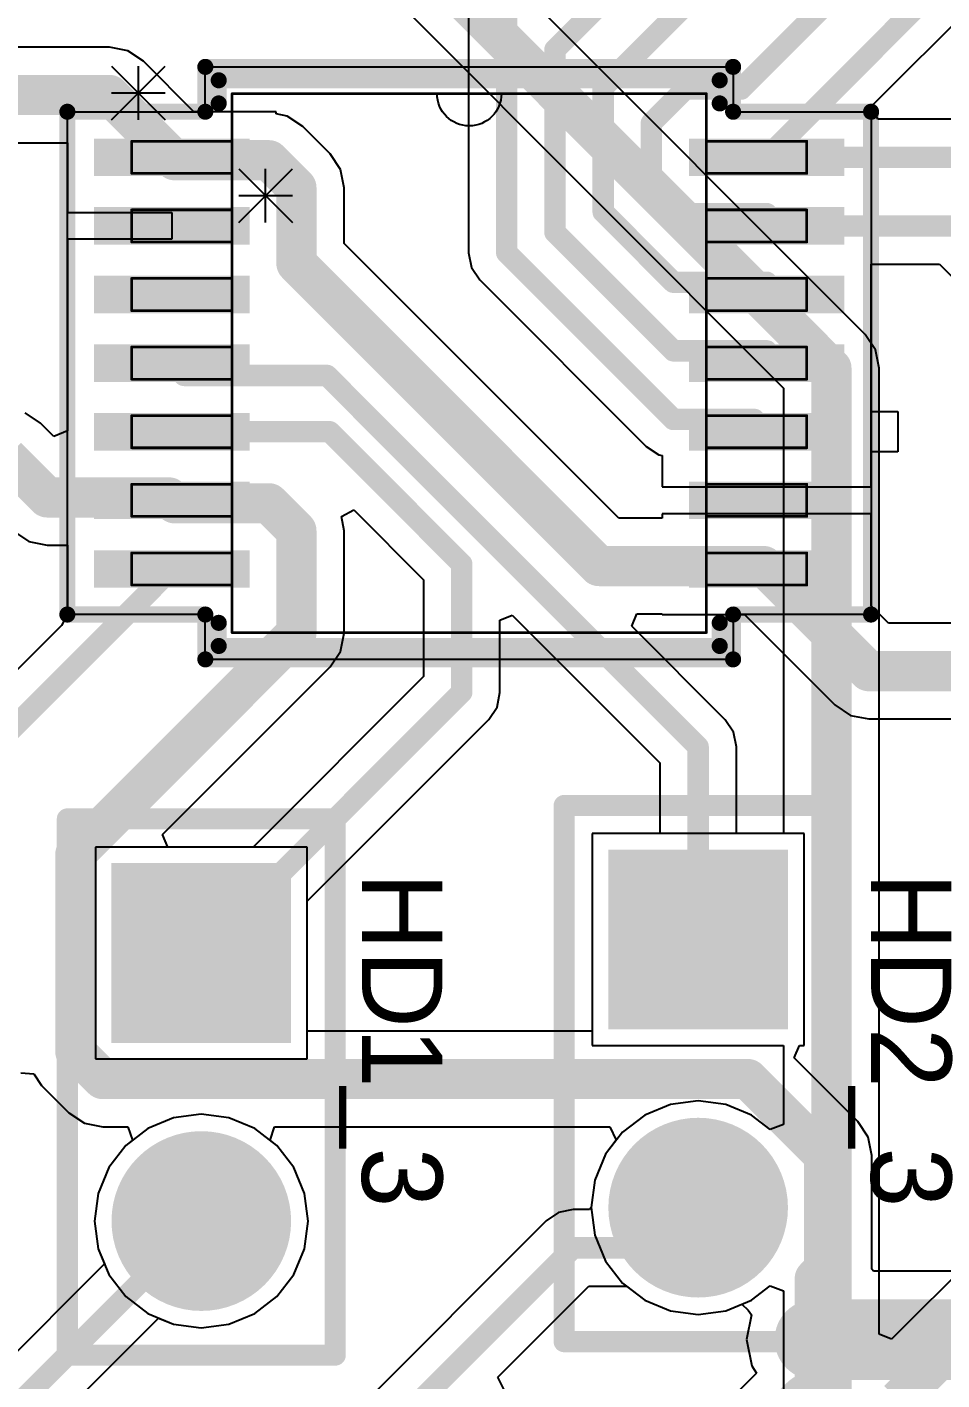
# Model space of a CAD drawing. Header units: millimetres. Extents: x 0.67 to 7.75, y 0.64 to 6.06.
# Drawn here: x 4.338 to 4.679, y 1.961 to 2.465 of the extents above; entities that cross this region are included whole.
import ezdxf

# ---------------------------------------------------------------- set-up
doc = ezdxf.new("R2010")
doc.units = ezdxf.units.MM
doc.header["$MEASUREMENT"] = 0
for name, color, linetype in [('BottomLayer', 5, 'Continuous'), ('BottomSolder', 6, 'Continuous'), ('Mechanical13', 56, 'Continuous'), ('Mechanical15', 56, 'Continuous'), ('MultiLayer', 9, 'Continuous'), ('PadHoleLayer', 156, 'Continuous'), ('TopLayer', 1, 'Continuous'), ('TopOverlay', 2, 'Continuous'), ('TopPaste', 8, 'Continuous'), ('TopSolder', 216, 'Continuous')]:
    doc.layers.add(name, color=color, linetype=linetype)

# ---------------------------------------------------------------- blocks, each defined once
blk = doc.blocks.new('RU_14_90')
at = {"layer": 'Mechanical13'}
for p, q in [((-0.086, 0.07249), (-0.06601, 0.0525)), ((-0.086, 0.0525), (-0.06601, 0.07249)), ((-0.076, 0.0525), (-0.076, 0.07249)), ((-0.086, 0.0625), (-0.06601, 0.0625))]:
    blk.add_line(p, q, dxfattribs=at)
at = {"layer": 'Mechanical13', "const_width": 0.001}
for points in [[(-0.0885, -0.1005), (-0.0885, 0.1005)], [(-0.0885, 0.1005), (0.0885, 0.1005)], [(0.0885, -0.1005), (0.0885, 0.1005)], [(-0.126, 0.07077), (-0.126, 0.08277)], [(-0.126, 0.08277), (-0.0885, 0.08277)], [(-0.0885, 0.07077), (-0.0885, 0.08277)], [(0.0885, 0.08277), (0.126, 0.08277)], [(0.0885, 0.07077), (0.0885, 0.08277)], [(0.126, 0.07077), (0.126, 0.08277)], [(-0.126, 0.07077), (-0.0885, 0.07077)], [(0.0885, 0.07077), (0.126, 0.07077)], [(-0.126, 0.04518), (-0.126, 0.05718)], [(-0.126, 0.05718), (-0.0885, 0.05718)], [(-0.0885, 0.04518), (-0.0885, 0.05718)], [(0.0885, 0.05718), (0.126, 0.05718)], [(0.0885, 0.04518), (0.0885, 0.05718)], [(0.126, 0.04518), (0.126, 0.05718)], [(-0.126, 0.04518), (-0.0885, 0.04518)], [(0.0885, 0.04518), (0.126, 0.04518)], [(-0.126, 0.01959), (-0.126, 0.03159)], [(-0.126, 0.03159), (-0.0885, 0.03159)], [(-0.0885, 0.01959), (-0.0885, 0.03159)], [(0.0885, 0.03159), (0.126, 0.03159)], [(0.0885, 0.01959), (0.0885, 0.03159)], [(0.126, 0.01959), (0.126, 0.03159)], [(-0.126, 0.01959), (-0.0885, 0.01959)], [(0.0885, 0.01959), (0.126, 0.01959)], [(-0.126, -0.006), (-0.126, 0.006)], [(-0.126, 0.006), (-0.0885, 0.006)], [(-0.0885, -0.006), (-0.0885, 0.006)], [(0.0885, 0.006), (0.126, 0.006)], [(0.0885, -0.006), (0.0885, 0.006)], [(0.126, -0.006), (0.126, 0.006)], [(-0.126, -0.006), (-0.0885, -0.006)], [(0.0885, -0.006), (0.126, -0.006)], [(-0.126, -0.03159), (-0.126, -0.01959)], [(-0.126, -0.01959), (-0.0885, -0.01959)], [(-0.0885, -0.03159), (-0.0885, -0.01959)], [(0.0885, -0.01959), (0.126, -0.01959)], [(0.0885, -0.03159), (0.0885, -0.01959)], [(0.126, -0.03159), (0.126, -0.01959)], [(-0.126, -0.03159), (-0.0885, -0.03159)], [(0.0885, -0.03159), (0.126, -0.03159)], [(-0.126, -0.05718), (-0.126, -0.04518)], [(-0.126, -0.04518), (-0.0885, -0.04518)], [(-0.0885, -0.05718), (-0.0885, -0.04518)], [(0.0885, -0.04518), (0.126, -0.04518)], [(0.0885, -0.05718), (0.0885, -0.04518)], [(0.126, -0.05718), (0.126, -0.04518)], [(-0.126, -0.05718), (-0.0885, -0.05718)], [(0.0885, -0.05718), (0.126, -0.05718)], [(-0.126, -0.08277), (-0.126, -0.07077)], [(-0.126, -0.07077), (-0.0885, -0.07077)], [(-0.0885, -0.08277), (-0.0885, -0.07077)], [(0.0885, -0.07077), (0.126, -0.07077)], [(0.0885, -0.08277), (0.0885, -0.07077)], [(0.126, -0.08277), (0.126, -0.07077)], [(-0.126, -0.08277), (-0.0885, -0.08277)], [(0.0885, -0.08277), (0.126, -0.08277)], [(-0.0885, -0.1005), (0.0885, -0.1005)]]:
    blk.add_lwpolyline(points, dxfattribs=at)
at = {"layer": 'Mechanical13', "const_width": 0.0005}
for points in [[(-0.08875, 0.1005, 1), (-0.08825, 0.1005, 1)], [(-0.08875, 0.1005, 1), (-0.08825, 0.1005, 1)], [(0.08825, 0.1005, 1), (0.08875, 0.1005, 1)], [(0.08825, 0.1005, 1), (0.08875, 0.1005, 1)], [(-0.12625, 0.08277, 1), (-0.12575, 0.08277, 1)], [(-0.12625, 0.08277, 1), (-0.12575, 0.08277, 1)], [(-0.08875, 0.08277, 1), (-0.08825, 0.08277, 1)], [(-0.08875, 0.08277, 1), (-0.08825, 0.08277, 1)], [(0.08825, 0.08277, 1), (0.08875, 0.08277, 1)], [(0.08825, 0.08277, 1), (0.08875, 0.08277, 1)], [(0.12575, 0.08277, 1), (0.12625, 0.08277, 1)], [(0.12575, 0.08277, 1), (0.12625, 0.08277, 1)], [(-0.12625, 0.07077, 1), (-0.12575, 0.07077, 1)], [(-0.12625, 0.07077, 1), (-0.12575, 0.07077, 1)], [(-0.08875, 0.07077, 1), (-0.08825, 0.07077, 1)], [(-0.08875, 0.07077, 1), (-0.08825, 0.07077, 1)], [(0.08825, 0.07077, 1), (0.08875, 0.07077, 1)], [(0.08825, 0.07077, 1), (0.08875, 0.07077, 1)], [(0.12575, 0.07077, 1), (0.12625, 0.07077, 1)], [(0.12575, 0.07077, 1), (0.12625, 0.07077, 1)], [(-0.12625, 0.05718, 1), (-0.12575, 0.05718, 1)], [(-0.12625, 0.05718, 1), (-0.12575, 0.05718, 1)], [(-0.08875, 0.05718, 1), (-0.08825, 0.05718, 1)], [(-0.08875, 0.05718, 1), (-0.08825, 0.05718, 1)], [(0.08825, 0.05718, 1), (0.08875, 0.05718, 1)], [(0.08825, 0.05718, 1), (0.08875, 0.05718, 1)], [(0.12575, 0.05718, 1), (0.12625, 0.05718, 1)], [(0.12575, 0.05718, 1), (0.12625, 0.05718, 1)], [(-0.12625, 0.04518, 1), (-0.12575, 0.04518, 1)], [(-0.12625, 0.04518, 1), (-0.12575, 0.04518, 1)], [(-0.08875, 0.04518, 1), (-0.08825, 0.04518, 1)], [(-0.08875, 0.04518, 1), (-0.08825, 0.04518, 1)], [(0.08825, 0.04518, 1), (0.08875, 0.04518, 1)], [(0.08825, 0.04518, 1), (0.08875, 0.04518, 1)], [(0.12575, 0.04518, 1), (0.12625, 0.04518, 1)], [(0.12575, 0.04518, 1), (0.12625, 0.04518, 1)], [(-0.12625, 0.03159, 1), (-0.12575, 0.03159, 1)], [(-0.12625, 0.03159, 1), (-0.12575, 0.03159, 1)], [(-0.08875, 0.03159, 1), (-0.08825, 0.03159, 1)], [(-0.08875, 0.03159, 1), (-0.08825, 0.03159, 1)], [(0.08825, 0.03159, 1), (0.08875, 0.03159, 1)], [(0.08825, 0.03159, 1), (0.08875, 0.03159, 1)], [(0.12575, 0.03159, 1), (0.12625, 0.03159, 1)], [(0.12575, 0.03159, 1), (0.12625, 0.03159, 1)], [(-0.12625, 0.01959, 1), (-0.12575, 0.01959, 1)], [(-0.12625, 0.01959, 1), (-0.12575, 0.01959, 1)], [(-0.08875, 0.01959, 1), (-0.08825, 0.01959, 1)], [(-0.08875, 0.01959, 1), (-0.08825, 0.01959, 1)], [(0.08825, 0.01959, 1), (0.08875, 0.01959, 1)], [(0.08825, 0.01959, 1), (0.08875, 0.01959, 1)], [(0.12575, 0.01959, 1), (0.12625, 0.01959, 1)], [(0.12575, 0.01959, 1), (0.12625, 0.01959, 1)], [(-0.12625, 0.006, 1), (-0.12575, 0.006, 1)], [(-0.12625, 0.006, 1), (-0.12575, 0.006, 1)], [(-0.08875, 0.006, 1), (-0.08825, 0.006, 1)], [(-0.08875, 0.006, 1), (-0.08825, 0.006, 1)], [(0.08825, 0.006, 1), (0.08875, 0.006, 1)], [(0.08825, 0.006, 1), (0.08875, 0.006, 1)], [(0.12575, 0.006, 1), (0.12625, 0.006, 1)], [(0.12575, 0.006, 1), (0.12625, 0.006, 1)], [(-0.12625, -0.006, 1), (-0.12575, -0.006, 1)], [(-0.12625, -0.006, 1), (-0.12575, -0.006, 1)], [(-0.08875, -0.006, 1), (-0.08825, -0.006, 1)], [(-0.08875, -0.006, 1), (-0.08825, -0.006, 1)], [(0.08825, -0.006, 1), (0.08875, -0.006, 1)], [(0.08825, -0.006, 1), (0.08875, -0.006, 1)], [(0.12575, -0.006, 1), (0.12625, -0.006, 1)], [(0.12575, -0.006, 1), (0.12625, -0.006, 1)], [(-0.12625, -0.01959, 1), (-0.12575, -0.01959, 1)], [(-0.12625, -0.01959, 1), (-0.12575, -0.01959, 1)], [(-0.08875, -0.01959, 1), (-0.08825, -0.01959, 1)], [(-0.08875, -0.01959, 1), (-0.08825, -0.01959, 1)], [(0.08825, -0.01959, 1), (0.08875, -0.01959, 1)], [(0.08825, -0.01959, 1), (0.08875, -0.01959, 1)], [(0.12575, -0.01959, 1), (0.12625, -0.01959, 1)], [(0.12575, -0.01959, 1), (0.12625, -0.01959, 1)], [(-0.12625, -0.03159, 1), (-0.12575, -0.03159, 1)], [(-0.12625, -0.03159, 1), (-0.12575, -0.03159, 1)], [(-0.08875, -0.03159, 1), (-0.08825, -0.03159, 1)], [(-0.08875, -0.03159, 1), (-0.08825, -0.03159, 1)], [(0.08825, -0.03159, 1), (0.08875, -0.03159, 1)], [(0.08825, -0.03159, 1), (0.08875, -0.03159, 1)], [(0.12575, -0.03159, 1), (0.12625, -0.03159, 1)], [(0.12575, -0.03159, 1), (0.12625, -0.03159, 1)], [(-0.12625, -0.04518, 1), (-0.12575, -0.04518, 1)], [(-0.12625, -0.04518, 1), (-0.12575, -0.04518, 1)], [(-0.08875, -0.04518, 1), (-0.08825, -0.04518, 1)], [(-0.08875, -0.04518, 1), (-0.08825, -0.04518, 1)], [(0.08825, -0.04518, 1), (0.08875, -0.04518, 1)], [(0.08825, -0.04518, 1), (0.08875, -0.04518, 1)], [(0.12575, -0.04518, 1), (0.12625, -0.04518, 1)], [(0.12575, -0.04518, 1), (0.12625, -0.04518, 1)], [(-0.12625, -0.05718, 1), (-0.12575, -0.05718, 1)], [(-0.12625, -0.05718, 1), (-0.12575, -0.05718, 1)], [(-0.08875, -0.05718, 1), (-0.08825, -0.05718, 1)], [(-0.08875, -0.05718, 1), (-0.08825, -0.05718, 1)], [(0.08825, -0.05718, 1), (0.08875, -0.05718, 1)], [(0.08825, -0.05718, 1), (0.08875, -0.05718, 1)], [(0.12575, -0.05718, 1), (0.12625, -0.05718, 1)], [(0.12575, -0.05718, 1), (0.12625, -0.05718, 1)], [(-0.12625, -0.07077, 1), (-0.12575, -0.07077, 1)], [(-0.12625, -0.07077, 1), (-0.12575, -0.07077, 1)], [(-0.08875, -0.07077, 1), (-0.08825, -0.07077, 1)], [(-0.08875, -0.07077, 1), (-0.08825, -0.07077, 1)], [(0.08825, -0.07077, 1), (0.08875, -0.07077, 1)], [(0.08825, -0.07077, 1), (0.08875, -0.07077, 1)], [(0.12575, -0.07077, 1), (0.12625, -0.07077, 1)], [(0.12575, -0.07077, 1), (0.12625, -0.07077, 1)], [(-0.12625, -0.08277, 1), (-0.12575, -0.08277, 1)], [(-0.12625, -0.08277, 1), (-0.12575, -0.08277, 1)], [(-0.08875, -0.08277, 1), (-0.08825, -0.08277, 1)], [(-0.08875, -0.08277, 1), (-0.08825, -0.08277, 1)], [(0.08825, -0.08277, 1), (0.08875, -0.08277, 1)], [(0.08825, -0.08277, 1), (0.08875, -0.08277, 1)], [(0.12575, -0.08277, 1), (0.12625, -0.08277, 1)], [(0.12575, -0.08277, 1), (0.12625, -0.08277, 1)], [(-0.08875, -0.1005, 1), (-0.08825, -0.1005, 1)], [(-0.08875, -0.1005, 1), (-0.08825, -0.1005, 1)], [(0.08825, -0.1005, 1), (0.08875, -0.1005, 1)], [(0.08825, -0.1005, 1), (0.08875, -0.1005, 1)]]:
    blk.add_lwpolyline(points, format="xyb", close=True, dxfattribs=at)
at = {"layer": 'Mechanical13'}
blk.add_lwpolyline([(0.012, 0.1005, -1), (-0.012, 0.1005)], format="xyb", dxfattribs=at)
for points in [[(-0.012, 0.1005, 1), (-0.012, 0.1005, 1)], [(0.012, 0.1005, 1), (0.012, 0.1005, 1)]]:
    blk.add_lwpolyline(points, format="xyb", close=True, dxfattribs=at)
at = {"layer": 'Mechanical15'}
for p, q in [((-0.0985, 0.09377), (-0.0985, 0.1105)), ((-0.0985, 0.1105), (0.0985, 0.1105)), ((0.0985, 0.1105), (0.0985, 0.09377)), ((-0.15, -0.09377), (-0.15, 0.09377)), ((-0.15, 0.09377), (-0.0985, 0.09377)), ((0.0985, 0.09377), (0.15, 0.09377)), ((0.15, 0.09377), (0.15, -0.09377)), ((-0.0985, -0.09377), (-0.15, -0.09377)), ((-0.0985, -0.1105), (-0.0985, -0.09377)), ((0.15, -0.09377), (0.0985, -0.09377)), ((0.0985, -0.09377), (0.0985, -0.1105)), ((0.0985, -0.1105), (-0.0985, -0.1105))]:
    blk.add_line(p, q, dxfattribs=at)
at = {"layer": 'Mechanical15', "const_width": 0.006}
for points in [[(-0.0985, 0.1105), (0.0985, 0.1105)], [(-0.0985, 0.09377), (-0.0985, 0.1105)], [(0.0985, 0.09377), (0.0985, 0.1105)], [(-0.15, 0.09377), (-0.0985, 0.09377)], [(-0.15, -0.09377), (-0.15, 0.09377)], [(0.0985, 0.09377), (0.15, 0.09377)], [(0.15, -0.09377), (0.15, 0.09377)], [(-0.15, -0.09377), (-0.0985, -0.09377)], [(-0.0985, -0.1105), (-0.0985, -0.09377)], [(0.0985, -0.1105), (0.0985, -0.09377)], [(0.0985, -0.09377), (0.15, -0.09377)], [(-0.0985, -0.1105), (0.0985, -0.1105)]]:
    blk.add_lwpolyline(points, dxfattribs=at)
at = {"layer": 'Mechanical15', "const_width": 0.003}
for points in [[(-0.1, 0.1105, 1), (-0.097, 0.1105, 1)], [(-0.1, 0.1105, 1), (-0.097, 0.1105, 1)], [(0.097, 0.1105, 1), (0.1, 0.1105, 1)], [(0.097, 0.1105, 1), (0.1, 0.1105, 1)], [(-0.1515, 0.09377, 1), (-0.1485, 0.09377, 1)], [(-0.1515, 0.09377, 1), (-0.1485, 0.09377, 1)], [(-0.1, 0.09377, 1), (-0.097, 0.09377, 1)], [(-0.1, 0.09377, 1), (-0.097, 0.09377, 1)], [(0.097, 0.09377, 1), (0.1, 0.09377, 1)], [(0.097, 0.09377, 1), (0.1, 0.09377, 1)], [(0.1485, 0.09377, 1), (0.1515, 0.09377, 1)], [(0.1485, 0.09377, 1), (0.1515, 0.09377, 1)], [(-0.1515, -0.09377, 1), (-0.1485, -0.09377, 1)], [(-0.1515, -0.09377, 1), (-0.1485, -0.09377, 1)], [(-0.1, -0.09377, 1), (-0.097, -0.09377, 1)], [(-0.1, -0.09377, 1), (-0.097, -0.09377, 1)], [(0.097, -0.09377, 1), (0.1, -0.09377, 1)], [(0.097, -0.09377, 1), (0.1, -0.09377, 1)], [(0.1485, -0.09377, 1), (0.1515, -0.09377, 1)], [(0.1485, -0.09377, 1), (0.1515, -0.09377, 1)], [(-0.1, -0.1105, 1), (-0.097, -0.1105, 1)], [(-0.1, -0.1105, 1), (-0.097, -0.1105, 1)], [(0.097, -0.1105, 1), (0.1, -0.1105, 1)], [(0.097, -0.1105, 1), (0.1, -0.1105, 1)]]:
    blk.add_lwpolyline(points, format="xyb", close=True, dxfattribs=at)
at = {"layer": 'TopLayer'}
for points in [[(-0.14, 0.06977), (-0.082, 0.06977), (-0.14, 0.08377), (-0.082, 0.08377)], [(0.082, 0.06977), (0.14, 0.06977), (0.082, 0.08377), (0.14, 0.08377)], [(-0.14, 0.04418), (-0.082, 0.04418), (-0.14, 0.05818), (-0.082, 0.05818)], [(0.082, 0.04418), (0.14, 0.04418), (0.082, 0.05818), (0.14, 0.05818)], [(-0.14, 0.01859), (-0.082, 0.01859), (-0.14, 0.03259), (-0.082, 0.03259)], [(0.082, 0.01859), (0.14, 0.01859), (0.082, 0.03259), (0.14, 0.03259)], [(-0.14, -0.007), (-0.082, -0.007), (-0.14, 0.007), (-0.082, 0.007)], [(0.082, -0.007), (0.14, -0.007), (0.082, 0.007), (0.14, 0.007)], [(-0.14, -0.03259), (-0.082, -0.03259), (-0.14, -0.01859), (-0.082, -0.01859)], [(0.082, -0.03259), (0.14, -0.03259), (0.082, -0.01859), (0.14, -0.01859)], [(-0.14, -0.05818), (-0.082, -0.05818), (-0.14, -0.04418), (-0.082, -0.04418)], [(0.082, -0.05818), (0.14, -0.05818), (0.082, -0.04418), (0.14, -0.04418)], [(-0.14, -0.08377), (-0.082, -0.08377), (-0.14, -0.06977), (-0.082, -0.06977)], [(0.082, -0.08377), (0.14, -0.08377), (0.082, -0.06977), (0.14, -0.06977)]]:
    blk.add_solid(points, dxfattribs=at)
at = {"layer": 'TopOverlay'}
for p, q in [((-0.1335, 0.11076), (-0.11351, 0.09077)), ((-0.1335, 0.09077), (-0.11351, 0.11076)), ((-0.1235, 0.09077), (-0.1235, 0.11076)), ((-0.1335, 0.10077), (-0.11351, 0.10077)), ((0.15, -0.03309), (0.15, -0.01809)), ((0.15, -0.01809), (0.16, -0.01809)), ((0.16, -0.01809), (0.16, -0.03309)), ((0.16, -0.03309), (0.15, -0.03309))]:
    blk.add_line(p, q, dxfattribs=at)
at = {"layer": 'TopOverlay', "const_width": 0.006}
for points in [[(-0.0935, 0.09687), (-0.0935, 0.1055)], [(-0.0935, 0.1055), (0.0935, 0.1055)], [(0.0935, 0.09687), (0.0935, 0.1055)], [(-0.0935, -0.1055), (-0.0935, -0.09687)], [(0.0935, -0.1055), (0.0935, -0.09687)], [(-0.0935, -0.1055), (0.0935, -0.1055)]]:
    blk.add_lwpolyline(points, dxfattribs=at)
at = {"layer": 'TopOverlay', "const_width": 0.003}
for points in [[(-0.095, 0.1055, 1), (-0.092, 0.1055, 1)], [(-0.095, 0.1055, 1), (-0.092, 0.1055, 1)], [(0.092, 0.1055, 1), (0.095, 0.1055, 1)], [(0.092, 0.1055, 1), (0.095, 0.1055, 1)], [(-0.095, 0.09687, 1), (-0.092, 0.09687, 1)], [(0.092, 0.09687, 1), (0.095, 0.09687, 1)], [(-0.095, -0.09687, 1), (-0.092, -0.09687, 1)], [(0.092, -0.09687, 1), (0.095, -0.09687, 1)], [(-0.095, -0.1055, 1), (-0.092, -0.1055, 1)], [(-0.095, -0.1055, 1), (-0.092, -0.1055, 1)], [(0.092, -0.1055, 1), (0.095, -0.1055, 1)], [(0.092, -0.1055, 1), (0.095, -0.1055, 1)]]:
    blk.add_lwpolyline(points, format="xyb", close=True, dxfattribs=at)
at = {"layer": 'TopPaste'}
for points in [[(-0.14, 0.06977), (-0.082, 0.06977), (-0.14, 0.08377), (-0.082, 0.08377)], [(0.082, 0.06977), (0.14, 0.06977), (0.082, 0.08377), (0.14, 0.08377)], [(-0.14, 0.04418), (-0.082, 0.04418), (-0.14, 0.05818), (-0.082, 0.05818)], [(0.082, 0.04418), (0.14, 0.04418), (0.082, 0.05818), (0.14, 0.05818)], [(-0.14, 0.01859), (-0.082, 0.01859), (-0.14, 0.03259), (-0.082, 0.03259)], [(0.082, 0.01859), (0.14, 0.01859), (0.082, 0.03259), (0.14, 0.03259)], [(-0.14, -0.007), (-0.082, -0.007), (-0.14, 0.007), (-0.082, 0.007)], [(0.082, -0.007), (0.14, -0.007), (0.082, 0.007), (0.14, 0.007)], [(-0.14, -0.03259), (-0.082, -0.03259), (-0.14, -0.01859), (-0.082, -0.01859)], [(0.082, -0.03259), (0.14, -0.03259), (0.082, -0.01859), (0.14, -0.01859)], [(-0.14, -0.05818), (-0.082, -0.05818), (-0.14, -0.04418), (-0.082, -0.04418)], [(0.082, -0.05818), (0.14, -0.05818), (0.082, -0.04418), (0.14, -0.04418)], [(-0.14, -0.08377), (-0.082, -0.08377), (-0.14, -0.06977), (-0.082, -0.06977)], [(0.082, -0.08377), (0.14, -0.08377), (0.082, -0.06977), (0.14, -0.06977)]]:
    blk.add_solid(points, dxfattribs=at)
at = {"layer": 'TopSolder'}
for points in [[(-0.14, 0.06977), (-0.082, 0.06977), (-0.14, 0.08377), (-0.082, 0.08377)], [(0.082, 0.06977), (0.14, 0.06977), (0.082, 0.08377), (0.14, 0.08377)], [(-0.14, 0.04418), (-0.082, 0.04418), (-0.14, 0.05818), (-0.082, 0.05818)], [(0.082, 0.04418), (0.14, 0.04418), (0.082, 0.05818), (0.14, 0.05818)], [(-0.14, 0.01859), (-0.082, 0.01859), (-0.14, 0.03259), (-0.082, 0.03259)], [(0.082, 0.01859), (0.14, 0.01859), (0.082, 0.03259), (0.14, 0.03259)], [(-0.14, -0.007), (-0.082, -0.007), (-0.14, 0.007), (-0.082, 0.007)], [(0.082, -0.007), (0.14, -0.007), (0.082, 0.007), (0.14, 0.007)], [(-0.14, -0.03259), (-0.082, -0.03259), (-0.14, -0.01859), (-0.082, -0.01859)], [(0.082, -0.03259), (0.14, -0.03259), (0.082, -0.01859), (0.14, -0.01859)], [(-0.14, -0.05818), (-0.082, -0.05818), (-0.14, -0.04418), (-0.082, -0.04418)], [(0.082, -0.05818), (0.14, -0.05818), (0.082, -0.04418), (0.14, -0.04418)], [(-0.14, -0.08377), (-0.082, -0.08377), (-0.14, -0.06977), (-0.082, -0.06977)], [(0.082, -0.08377), (0.14, -0.08377), (0.082, -0.06977), (0.14, -0.06977)]]:
    blk.add_solid(points, dxfattribs=at)
blk = doc.blocks.new('HDR1X2_102')
at = {"layer": 'BottomLayer', "const_width": 0.02953}
blk.add_lwpolyline([(0.08524, 0, 1), (0.11476, 0, 1)], format="xyb", close=True, dxfattribs=at)
at = {"layer": 'BottomLayer'}
blk.add_solid([(-0.02953, -0.02953), (0.02953, -0.02953), (-0.02953, 0.02953), (0.02953, 0.02953)], dxfattribs=at)
at = {"layer": 'BottomSolder', "const_width": 0.03353}
blk.add_lwpolyline([(0.08324, 0, 1), (0.11676, 0, 1)], format="xyb", close=True, dxfattribs=at)
at = {"layer": 'BottomSolder'}
blk.add_solid([(-0.03353, -0.03353), (0.03353, -0.03353), (-0.03353, 0.03353), (0.03353, 0.03353)], dxfattribs=at)
at = {"layer": 'MultiLayer', "const_width": 0.02953}
blk.add_lwpolyline([(0.08524, 0, 1), (0.11476, 0, 1)], format="xyb", close=True, dxfattribs=at)
at = {"layer": 'MultiLayer'}
blk.add_solid([(-0.02953, -0.02953), (0.02953, -0.02953), (-0.02953, 0.02953), (0.02953, 0.02953)], dxfattribs=at)
at = {"layer": 'PadHoleLayer', "const_width": 0.01772}
for points in [[(-0.00886, 0, 1), (0.00886, 0, 1)], [(0.09114, 0, 1), (0.10886, 0, 1)]]:
    blk.add_lwpolyline(points, format="xyb", close=True, dxfattribs=at)
at = {"layer": 'TopLayer', "const_width": 0.02953}
blk.add_lwpolyline([(0.08524, 0, 1), (0.11476, 0, 1)], format="xyb", close=True, dxfattribs=at)
at = {"layer": 'TopLayer'}
blk.add_solid([(-0.02953, -0.02953), (0.02953, -0.02953), (-0.02953, 0.02953), (0.02953, 0.02953)], dxfattribs=at)
at = {"layer": 'TopOverlay', "const_width": 0.00787}
for points in [[(-0.05, -0.05), (-0.05, 0.05)], [(0.15, 0.05), (-0.05, 0.05)], [(0.15, -0.05), (0.15, 0.05)], [(0.15, -0.05), (-0.05, -0.05)]]:
    blk.add_lwpolyline(points, dxfattribs=at)
at = {"layer": 'TopOverlay', "const_width": 0.00394}
for points in [[(-0.05197, 0.05, 1), (-0.04803, 0.05, 1)], [(-0.05197, 0.05, 1), (-0.04803, 0.05, 1)], [(0.14803, 0.05, 1), (0.15197, 0.05, 1)], [(0.14803, 0.05, 1), (0.15197, 0.05, 1)], [(-0.05197, -0.05, 1), (-0.04803, -0.05, 1)], [(-0.05197, -0.05, 1), (-0.04803, -0.05, 1)], [(0.14803, -0.05, 1), (0.15197, -0.05, 1)], [(0.14803, -0.05, 1), (0.15197, -0.05, 1)]]:
    blk.add_lwpolyline(points, format="xyb", close=True, dxfattribs=at)
at = {"layer": 'TopSolder', "const_width": 0.03353}
blk.add_lwpolyline([(0.08324, 0, 1), (0.11676, 0, 1)], format="xyb", close=True, dxfattribs=at)
at = {"layer": 'TopSolder'}
blk.add_solid([(-0.03353, -0.03353), (0.03353, -0.03353), (-0.03353, 0.03353), (0.03353, 0.03353)], dxfattribs=at)
blk = doc.blocks.new('HDR1X2_103')
at = {"layer": 'BottomLayer', "const_width": 0.02953}
blk.add_lwpolyline([(0.08524, 0, 1), (0.11476, 0, 1)], format="xyb", close=True, dxfattribs=at)
at = {"layer": 'BottomLayer'}
blk.add_solid([(-0.02953, -0.02953), (0.02953, -0.02953), (-0.02953, 0.02953), (0.02953, 0.02953)], dxfattribs=at)
at = {"layer": 'BottomSolder', "const_width": 0.03353}
blk.add_lwpolyline([(0.08324, 0, 1), (0.11676, 0, 1)], format="xyb", close=True, dxfattribs=at)
at = {"layer": 'BottomSolder'}
blk.add_solid([(-0.03353, -0.03353), (0.03353, -0.03353), (-0.03353, 0.03353), (0.03353, 0.03353)], dxfattribs=at)
at = {"layer": 'MultiLayer', "const_width": 0.02953}
blk.add_lwpolyline([(0.08524, 0, 1), (0.11476, 0, 1)], format="xyb", close=True, dxfattribs=at)
at = {"layer": 'MultiLayer'}
blk.add_solid([(-0.02953, -0.02953), (0.02953, -0.02953), (-0.02953, 0.02953), (0.02953, 0.02953)], dxfattribs=at)
at = {"layer": 'PadHoleLayer', "const_width": 0.01772}
for points in [[(-0.00886, 0, 1), (0.00886, 0, 1)], [(0.09114, 0, 1), (0.10886, 0, 1)]]:
    blk.add_lwpolyline(points, format="xyb", close=True, dxfattribs=at)
at = {"layer": 'TopLayer', "const_width": 0.02953}
blk.add_lwpolyline([(0.08524, 0, 1), (0.11476, 0, 1)], format="xyb", close=True, dxfattribs=at)
at = {"layer": 'TopLayer'}
blk.add_solid([(-0.02953, -0.02953), (0.02953, -0.02953), (-0.02953, 0.02953), (0.02953, 0.02953)], dxfattribs=at)
at = {"layer": 'TopOverlay', "const_width": 0.00787}
for points in [[(-0.05, -0.05), (-0.05, 0.05)], [(0.15, 0.05), (-0.05, 0.05)], [(0.15, -0.05), (0.15, 0.05)], [(0.15, -0.05), (-0.05, -0.05)]]:
    blk.add_lwpolyline(points, dxfattribs=at)
at = {"layer": 'TopOverlay', "const_width": 0.00394}
for points in [[(-0.05197, 0.05, 1), (-0.04803, 0.05, 1)], [(-0.05197, 0.05, 1), (-0.04803, 0.05, 1)], [(0.14803, 0.05, 1), (0.15197, 0.05, 1)], [(0.14803, 0.05, 1), (0.15197, 0.05, 1)], [(-0.05197, -0.05, 1), (-0.04803, -0.05, 1)], [(-0.05197, -0.05, 1), (-0.04803, -0.05, 1)], [(0.14803, -0.05, 1), (0.15197, -0.05, 1)], [(0.14803, -0.05, 1), (0.15197, -0.05, 1)]]:
    blk.add_lwpolyline(points, format="xyb", close=True, dxfattribs=at)
at = {"layer": 'TopSolder', "const_width": 0.03353}
blk.add_lwpolyline([(0.08324, 0, 1), (0.11676, 0, 1)], format="xyb", close=True, dxfattribs=at)
at = {"layer": 'TopSolder'}
blk.add_solid([(-0.03353, -0.03353), (0.03353, -0.03353), (-0.03353, 0.03353), (0.03353, 0.03353)], dxfattribs=at)

msp = doc.modelspace()

# ---------------------------------------------------------------- linework, layer by layer
at = {"layer": 'BottomLayer'}
for p, q in [((4.65062, 2.35062), (4.50513, 2.4961)), ((5.17537, 2.49071), (4.66046, 1.9758)), ((4.4799, 2.47087), (4.62016, 2.33061)), ((4.65448, 2.34483), (4.65062, 2.35062)), ((4.65062, 2.35062), (4.65062, 2.35062)), ((4.65584, 2.338), (4.65448, 2.34483)), ((4.65584, 1.97771), (4.65584, 2.338)), ((4.65584, 2.338), (4.65584, 2.338)), ((4.62016, 2.33061), (4.62016, 2.16441)), ((4.62016, 2.16441), (4.54872, 2.16441)), ((4.54872, 2.16441), (4.54872, 2.08536)), ((4.44232, 2.15941), (4.36327, 2.15941)), ((4.36327, 2.15941), (4.36327, 2.08036)), ((4.44232, 2.08036), (4.44232, 2.15941)), ((4.54872, 2.08536), (4.62016, 2.08536)), ((4.62016, 2.08536), (4.62016, 2.05588)), ((4.36327, 2.08036), (4.44232, 2.08036)), ((4.58825, 2.06475), (4.57793, 2.0634)), ((4.59857, 2.0634), (4.58825, 2.06475)), ((4.4028, 2.05975), (4.39248, 2.0584)), ((4.41311, 2.0584), (4.4028, 2.05975)), ((4.56832, 2.05941), (4.56006, 2.05308)), ((4.57793, 2.0634), (4.56832, 2.05941)), ((4.60819, 2.05941), (4.59857, 2.0634)), ((4.61516, 2.05406), (4.60819, 2.05941)), ((4.38286, 2.05441), (4.3746, 2.04808)), ((4.39248, 2.0584), (4.38286, 2.05441)), ((4.42273, 2.05441), (4.41311, 2.0584)), ((4.43099, 2.04808), (4.42273, 2.05441)), ((4.62016, 2.05588), (4.61516, 2.05406)), ((4.56006, 2.05308), (4.55372, 2.04482)), ((4.3746, 2.04808), (4.36827, 2.03982)), ((4.43732, 2.03982), (4.43099, 2.04808)), ((4.55372, 2.04482), (4.54974, 2.0352)), ((4.36827, 2.03982), (4.36429, 2.0302)), ((4.44131, 2.0302), (4.43732, 2.03982)), ((4.54974, 2.0352), (4.54838, 2.02489)), ((4.36429, 2.0302), (4.36293, 2.01989)), ((4.44266, 2.01989), (4.44131, 2.0302)), ((4.54838, 2.02489), (4.54974, 2.01457)), ((4.36293, 2.01989), (4.36429, 2.00957)), ((4.44131, 2.00957), (4.44266, 2.01989)), ((4.54974, 2.01457), (4.55372, 2.00495)), ((4.36429, 2.00957), (4.36827, 1.99995)), ((4.43732, 1.99995), (4.44131, 2.00957)), ((4.55372, 2.00495), (4.56006, 1.99669)), ((4.36827, 1.99995), (4.3746, 1.99169)), ((4.43099, 1.99169), (4.43732, 1.99995)), ((4.56006, 1.99669), (4.56832, 1.99036)), ((4.60819, 1.99036), (4.61516, 1.99571)), ((4.61516, 1.99571), (4.62016, 1.99389)), ((4.62016, 1.99389), (4.62016, 1.77539)), ((4.3746, 1.99169), (4.38286, 1.98536)), ((4.42273, 1.98536), (4.43099, 1.99169)), ((4.56832, 1.99036), (4.57793, 1.98638)), ((4.59857, 1.98638), (4.60819, 1.99036)), ((4.38286, 1.98536), (4.39248, 1.98138)), ((4.41311, 1.98138), (4.42273, 1.98536)), ((4.57793, 1.98638), (4.58825, 1.98502)), ((4.58825, 1.98502), (4.59857, 1.98638)), ((4.39248, 1.98138), (4.4028, 1.98002)), ((4.4028, 1.98002), (4.41311, 1.98138)), ((4.66046, 1.9758), (4.65584, 1.97771))]:
    msp.add_line(p, q, dxfattribs=at)
at = {"layer": 'BottomLayer', "const_width": 0.015}
for points in [[(4.471, 2.505), (4.638, 2.338)], [(4.663, 1.9531), (5.1904, 2.4805)], [(4.638, 1.768), (4.638, 2.338)]]:
    msp.add_lwpolyline(points, dxfattribs=at)
at = {"layer": 'BottomLayer', "const_width": 0.0075}
msp.add_lwpolyline([(4.63425, 2.338, 1), (4.64175, 2.338, 1)], format="xyb", close=True, dxfattribs=at)
msp.add_lwpolyline([(4.63425, 2.338, 1), (4.64175, 2.338, 1)], format="xyb", close=True, dxfattribs=at)
at = {"layer": 'TopLayer'}
for p, q in [((4.65326, 2.43593), (4.91462, 2.6973)), ((4.50252, 2.48037), (4.50252, 2.38109)), ((4.36857, 2.45773), (4.29079, 2.45773)), ((4.3754, 2.45637), (4.36857, 2.45773)), ((4.38118, 2.4525), (4.3754, 2.45637)), ((4.40003, 2.43366), (4.38118, 2.4525)), ((4.4308, 2.43366), (4.40003, 2.43366)), ((4.4308, 2.43286), (4.4308, 2.43366)), ((4.43487, 2.43205), (4.4308, 2.43286)), ((4.65533, 2.43093), (4.65326, 2.43593)), ((4.44066, 2.42818), (4.43487, 2.43205)), ((4.45091, 2.41793), (4.44066, 2.42818)), ((4.7398, 2.43093), (4.65533, 2.43093)), ((4.29079, 2.42204), (4.3528, 2.42204)), ((4.3528, 2.42204), (4.3528, 2.39607)), ((4.45478, 2.41214), (4.45091, 2.41793)), ((4.45091, 2.41793), (4.45091, 2.41793)), ((4.45614, 2.40532), (4.45478, 2.41214)), ((4.45614, 2.3845), (4.45614, 2.40532)), ((4.3528, 2.39607), (4.3918, 2.39607)), ((4.3918, 2.39607), (4.3918, 2.38607)), ((4.3918, 2.38607), (4.3528, 2.38607)), ((4.3528, 2.38607), (4.3528, 2.37407)), ((4.55859, 2.28205), (4.45614, 2.3845)), ((4.50252, 2.38109), (4.50252, 2.38109)), ((4.50252, 2.38109), (4.50361, 2.37562)), ((4.6528, 2.34848), (4.6528, 2.37679)), ((4.6528, 2.37679), (4.6783, 2.37679)), ((4.6783, 2.37679), (4.7398, 2.31529)), ((4.3528, 2.37407), (4.3528, 2.34848)), ((4.50361, 2.37562), (4.5067, 2.37099)), ((4.5067, 2.37099), (4.5689, 2.30879)), ((4.3528, 2.34848), (4.3528, 2.3146)), ((4.6528, 2.32289), (4.6528, 2.34848)), ((4.34282, 2.3175), (4.33703, 2.32137)), ((4.6528, 2.2973), (4.6528, 2.32289)), ((4.3478, 2.31253), (4.34282, 2.3175)), ((4.3528, 2.3146), (4.3478, 2.31253)), ((4.5689, 2.30879), (4.5689, 2.30879)), ((4.5689, 2.30879), (4.57353, 2.3057)), ((4.57353, 2.3057), (4.5748, 2.30545)), ((4.5748, 2.30545), (4.5748, 2.2937)), ((4.6528, 2.2937), (4.6528, 2.2973)), ((4.5748, 2.2937), (4.6528, 2.2937)), ((4.45509, 2.28266), (4.45969, 2.28512)), ((4.45614, 2.27736), (4.45509, 2.28266)), ((4.45969, 2.28512), (4.48573, 2.25909)), ((4.5748, 2.28205), (4.55859, 2.28205)), ((4.6528, 2.2837), (4.5748, 2.2837)), ((4.5748, 2.2837), (4.5748, 2.28205)), ((4.6528, 2.24935), (4.6528, 2.2837)), ((4.33268, 2.27718), (4.33847, 2.27331)), ((4.45614, 2.23919), (4.45614, 2.27736)), ((4.33847, 2.27331), (4.3453, 2.27195)), ((4.3453, 2.27195), (4.3453, 2.27195)), ((4.3453, 2.27195), (4.3528, 2.27195)), ((4.3528, 2.27195), (4.3528, 2.24611)), ((4.48573, 2.25909), (4.48573, 2.223)), ((4.3528, 2.24611), (4.35056, 2.24207)), ((4.3528, 2.24611), (4.3528, 2.24611)), ((4.3528, 2.24611), (4.3528, 2.24611)), ((4.51427, 2.24401), (4.51889, 2.24592)), ((4.51889, 2.24592), (4.57398, 2.19084)), ((4.56344, 2.24174), (4.56536, 2.24636)), ((4.56536, 2.24636), (4.5748, 2.24636)), ((4.5748, 2.24636), (4.5748, 2.24611)), ((4.5748, 2.24611), (4.60556, 2.24611)), ((4.60556, 2.24611), (4.63929, 2.21238)), ((4.6593, 2.24284), (4.6528, 2.24935)), ((4.35056, 2.24207), (4.3127, 2.20421)), ((4.51427, 2.21709), (4.51427, 2.24401)), ((4.59834, 2.20684), (4.56344, 2.24174)), ((4.786, 2.24284), (4.6593, 2.24284)), ((4.45478, 2.23236), (4.45614, 2.23919)), ((4.45614, 2.23919), (4.45614, 2.23919)), ((4.45091, 2.22657), (4.45478, 2.23236)), ((4.38837, 2.16403), (4.45091, 2.22657)), ((4.45091, 2.22657), (4.45091, 2.22657)), ((4.48573, 2.223), (4.42214, 2.15941)), ((4.51319, 2.21163), (4.51427, 2.21709)), ((4.51427, 2.21709), (4.51427, 2.21709)), ((4.51009, 2.207), (4.51319, 2.21163)), ((4.63929, 2.21238), (4.63929, 2.21238)), ((4.63929, 2.21238), (4.64508, 2.20852)), ((4.44232, 2.13923), (4.51009, 2.207)), ((4.51009, 2.207), (4.51009, 2.207)), ((4.60144, 2.20221), (4.59834, 2.20684)), ((4.59834, 2.20684), (4.59834, 2.20684)), ((4.64508, 2.20852), (4.65191, 2.20716)), ((4.65191, 2.20716), (4.65191, 2.20716)), ((4.65191, 2.20716), (4.77861, 2.20716)), ((4.60253, 2.19675), (4.60144, 2.20221)), ((4.60253, 2.16441), (4.60253, 2.19675)), ((4.57398, 2.19084), (4.57398, 2.16441)), ((4.39029, 2.15941), (4.38837, 2.16403)), ((4.57398, 2.16441), (4.54872, 2.16441)), ((4.54872, 2.16441), (4.54872, 2.0907)), ((4.62778, 2.16441), (4.60253, 2.16441)), ((4.62778, 2.08536), (4.62778, 2.16441)), ((4.42214, 2.15941), (4.39029, 2.15941)), ((4.44232, 2.0907), (4.44232, 2.13923)), ((4.54872, 2.0907), (4.44232, 2.0907)), ((4.62414, 2.08074), (4.62605, 2.08536)), ((4.62605, 2.08536), (4.62778, 2.08536)), ((4.6479, 2.05698), (4.62414, 2.08074)), ((4.33538, 2.07518), (4.34026, 2.07483)), ((4.34026, 2.07483), (4.34315, 2.07049)), ((4.34315, 2.07049), (4.3534, 2.06024)), ((4.3534, 2.06024), (4.3534, 2.06024)), ((4.3534, 2.06024), (4.35919, 2.05637)), ((4.35919, 2.05637), (4.36602, 2.05502)), ((4.36602, 2.05502), (4.37543, 2.05502)), ((4.37543, 2.05502), (4.37713, 2.05002)), ((4.42846, 2.05002), (4.43016, 2.05502)), ((4.43016, 2.05502), (4.55524, 2.05502)), ((4.55524, 2.05502), (4.55771, 2.05002)), ((4.65176, 2.05119), (4.6479, 2.05698)), ((4.37713, 2.05002), (4.3746, 2.04808)), ((4.43099, 2.04808), (4.42846, 2.05002)), ((4.55771, 2.05002), (4.55372, 2.04482)), ((4.65312, 2.04437), (4.65176, 2.05119)), ((4.3746, 2.04808), (4.36827, 2.03982)), ((4.43732, 2.03982), (4.43099, 2.04808)), ((4.55372, 2.04482), (4.54974, 2.0352)), ((4.65312, 2.04436), (4.65312, 2.04437)), ((4.65312, 2.00191), (4.65312, 2.04436)), ((4.36827, 2.03982), (4.36429, 2.0302)), ((4.44131, 2.0302), (4.43732, 2.03982)), ((4.54974, 2.0352), (4.54838, 2.02489)), ((4.36429, 2.0302), (4.36293, 2.01989)), ((4.44266, 2.01989), (4.44131, 2.0302)), ((4.54158, 2.02416), (4.53612, 2.02307)), ((4.54775, 2.02416), (4.54158, 2.02416)), ((4.54158, 2.02416), (4.54158, 2.02416)), ((4.54838, 2.02489), (4.54775, 2.02416)), ((4.36293, 2.01989), (4.36429, 2.00957)), ((4.53149, 2.01998), (4.36927, 1.85776)), ((4.44131, 2.00957), (4.44266, 2.01989)), ((4.53612, 2.02307), (4.53149, 2.01998)), ((4.53149, 2.01998), (4.53149, 2.01998)), ((4.36429, 2.00957), (4.36663, 2.00391)), ((4.43732, 1.99995), (4.44131, 2.00957)), ((4.36663, 2.00391), (4.26388, 1.90116)), ((4.43099, 1.99169), (4.43732, 1.99995)), ((4.65375, 2.00114), (4.65312, 2.00191)), ((4.79009, 2.00114), (4.65375, 2.00114)), ((4.5135, 1.96162), (4.54749, 1.99561)), ((4.54749, 1.99561), (4.56147, 1.99561)), ((4.56147, 1.99561), (4.56832, 1.99036)), ((4.42273, 1.98536), (4.43099, 1.99169)), ((4.56832, 1.99036), (4.57793, 1.98638)), ((4.59857, 1.98638), (4.60451, 1.98884)), ((4.60451, 1.98884), (4.60694, 1.98659)), ((4.28825, 1.88515), (4.38682, 1.98372)), ((4.38682, 1.98372), (4.39248, 1.98138)), ((4.41311, 1.98138), (4.42273, 1.98536)), ((4.57793, 1.98638), (4.58825, 1.98502)), ((4.58825, 1.98502), (4.59857, 1.98638)), ((4.60813, 1.98493), (4.60629, 1.97565)), ((4.60694, 1.98659), (4.60813, 1.98493)), ((4.39248, 1.98138), (4.4028, 1.98002)), ((4.4028, 1.98002), (4.41311, 1.98138)), ((4.60629, 1.97565), (4.60823, 1.96589)), ((4.61008, 1.96313), (4.55897, 1.91202)), ((4.60823, 1.96589), (4.61008, 1.96313)), ((4.51571, 1.95713), (4.5135, 1.96162))]:
    msp.add_line(p, q, dxfattribs=at)
for points, const_width in [([(4.6138, 2.41666), (4.92714, 2.73)], 0.008), ([(4.60427, 2.44211), (4.81531, 2.65316)], 0.008), ([(4.5528, 2.44264), (4.755, 2.64485)], 0.008), ([(4.5348, 2.4568), (4.644, 2.566)], 0.008), ([(4.5168, 2.38109), (4.5168, 2.51246)], 0.008), ([(4.5348, 2.38868), (4.5348, 2.4568)], 0.008), ([(4.2552, 2.43989), (4.36857, 2.43989)], 0.015), ([(4.36857, 2.43989), (4.3918, 2.41666)], 0.015), ([(4.5528, 2.39627), (4.5528, 2.44264)], 0.008), ([(4.5708, 2.42946), (4.58345, 2.44211)], 0.008), ([(4.58345, 2.44211), (4.60427, 2.44211)], 0.008), ([(4.5708, 2.40386), (4.5708, 2.42946)], 0.008), ([(4.3918, 2.41666), (4.39289, 2.41557)], 0.015), ([(4.39289, 2.41557), (4.42804, 2.41557)], 0.015), ([(4.42804, 2.41557), (4.4383, 2.40532)], 0.015), ([(4.6138, 2.41666), (4.748, 2.41666)], 0.008), ([(4.4383, 2.37711), (4.4383, 2.40532)], 0.015), ([(4.5708, 2.40386), (4.579, 2.39566)], 0.008), ([(4.5528, 2.39627), (4.579, 2.37007)], 0.008), ([(4.579, 2.39566), (4.6138, 2.39566)], 0.008), ([(4.6138, 2.39107), (4.6138, 2.39566)], 0.008), ([(4.5348, 2.38868), (4.579, 2.34448)], 0.008), ([(4.6138, 2.39107), (4.68421, 2.39107)], 0.008), ([(4.4383, 2.37711), (4.5512, 2.2642)], 0.015), ([(4.5168, 2.38109), (4.579, 2.31889)], 0.008), ([(4.579, 2.37007), (4.6138, 2.37007)], 0.008), ([(4.6138, 2.36548), (4.6138, 2.37007)], 0.008), ([(4.579, 2.34448), (4.6138, 2.34448)], 0.008), ([(4.6138, 2.33989), (4.6138, 2.34448)], 0.008), ([(4.3918, 2.33989), (4.39639, 2.3353)], 0.008), ([(4.39639, 2.3353), (4.4497, 2.3353)], 0.008), ([(4.4497, 2.3353), (4.58825, 2.19675)], 0.008), ([(4.579, 2.31889), (4.6092, 2.31889)], 0.008), ([(4.6092, 2.31889), (4.6138, 2.3143)], 0.008), ([(4.3918, 2.3143), (4.4507, 2.3143)], 0.008), ([(4.4507, 2.3143), (4.5, 2.265)], 0.008), ([(4.3302, 2.30489), (4.3453, 2.2898)], 0.015), ([(4.3453, 2.2898), (4.3907, 2.2898)], 0.015), ([(4.3907, 2.2898), (4.3918, 2.2887)], 0.015), ([(4.3918, 2.2887), (4.39289, 2.28761)], 0.015), ([(4.39289, 2.28761), (4.42804, 2.28761)], 0.015), ([(4.42804, 2.28761), (4.4383, 2.27736)], 0.015), ([(4.4383, 2.23919), (4.4383, 2.27736)], 0.015), ([(4.5512, 2.2642), (4.6127, 2.2642)], 0.015), ([(4.6127, 2.2642), (4.6138, 2.26311)], 0.015), ([(4.3228, 2.19411), (4.3918, 2.26311)], 0.008), ([(4.5, 2.21709), (4.5, 2.265)], 0.008), ([(4.6138, 2.26311), (4.65191, 2.225)], 0.015), ([(4.35577, 2.15666), (4.4383, 2.23919)], 0.015), ([(4.65191, 2.225), (4.786, 2.225)], 0.015), ([(4.4028, 2.11989), (4.5, 2.21709)], 0.008), ([(4.58825, 2.11534), (4.58825, 2.19675)], 0.008), ([(4.35577, 2.08311), (4.35577, 2.15666)], 0.015), ([(4.5828, 2.10989), (4.58825, 2.11534)], 0.008), ([(4.35577, 2.08311), (4.36602, 2.07286)], 0.015), ([(4.36602, 2.07286), (4.60679, 2.07286)], 0.015), ([(4.60679, 2.07286), (4.63528, 2.04437)], 0.015), ([(4.63528, 2.00191), (4.63528, 2.04437)], 0.015), ([(4.27398, 1.89107), (4.4028, 2.01989)], 0.008), ([(4.3778, 1.8461), (4.54158, 2.00989)], 0.008), ([(4.54158, 2.00989), (4.5828, 2.00989)], 0.008), ([(4.63178, 1.99841), (4.63528, 2.00191)], 0.015), ([(4.63178, 1.94878), (4.63178, 1.99841)], 0.015), ([(4.63178, 1.97565), (4.80065, 1.97565)], 0.03), ([(4.57045, 1.88745), (4.63178, 1.94878)], 0.03)]:
    msp.add_lwpolyline(points, dxfattribs=dict(at, const_width=const_width))
for points, const_width in [([(4.5328, 2.4568, 1), (4.5368, 2.4568, 1)], 0.004), ([(4.5328, 2.4568, 1), (4.5368, 2.4568, 1)], 0.004), ([(4.36482, 2.43989, 1), (4.37232, 2.43989, 1)], 0.0075), ([(4.36482, 2.43989, 1), (4.37232, 2.43989, 1)], 0.0075), ([(4.5508, 2.44264, 1), (4.5548, 2.44264, 1)], 0.004), ([(4.5508, 2.44264, 1), (4.5548, 2.44264, 1)], 0.004), ([(4.58145, 2.44211, 1), (4.58545, 2.44211, 1)], 0.004), ([(4.58145, 2.44211, 1), (4.58545, 2.44211, 1)], 0.004), ([(4.60227, 2.44211, 1), (4.60627, 2.44211, 1)], 0.004), ([(4.60227, 2.44211, 1), (4.60627, 2.44211, 1)], 0.004), ([(4.5688, 2.42946, 1), (4.5728, 2.42946, 1)], 0.004), ([(4.5688, 2.42946, 1), (4.5728, 2.42946, 1)], 0.004), ([(4.38805, 2.41666, 1), (4.39555, 2.41666, 1)], 0.0075), ([(4.38805, 2.41666, 1), (4.39555, 2.41666, 1)], 0.0075), ([(4.38914, 2.41557, 1), (4.39664, 2.41557, 1)], 0.0075), ([(4.38914, 2.41557, 1), (4.39664, 2.41557, 1)], 0.0075), ([(4.42429, 2.41557, 1), (4.43179, 2.41557, 1)], 0.0075), ([(4.42429, 2.41557, 1), (4.43179, 2.41557, 1)], 0.0075), ([(4.6118, 2.41666, 1), (4.6158, 2.41666, 1)], 0.004), ([(4.6118, 2.41666, 1), (4.6158, 2.41666, 1)], 0.004), ([(4.43455, 2.40532, 1), (4.44205, 2.40532, 1)], 0.0075), ([(4.43455, 2.40532, 1), (4.44205, 2.40532, 1)], 0.0075), ([(4.5688, 2.40386, 1), (4.5728, 2.40386, 1)], 0.004), ([(4.5688, 2.40386, 1), (4.5728, 2.40386, 1)], 0.004), ([(4.5508, 2.39627, 1), (4.5548, 2.39627, 1)], 0.004), ([(4.5508, 2.39627, 1), (4.5548, 2.39627, 1)], 0.004), ([(4.577, 2.39566, 1), (4.581, 2.39566, 1)], 0.004), ([(4.577, 2.39566, 1), (4.581, 2.39566, 1)], 0.004), ([(4.6118, 2.39566, 1), (4.6158, 2.39566, 1)], 0.004), ([(4.6118, 2.39566, 1), (4.6158, 2.39566, 1)], 0.004), ([(4.5328, 2.38868, 1), (4.5368, 2.38868, 1)], 0.004), ([(4.5328, 2.38868, 1), (4.5368, 2.38868, 1)], 0.004), ([(4.6118, 2.39107, 1), (4.6158, 2.39107, 1)], 0.004), ([(4.6118, 2.39107, 1), (4.6158, 2.39107, 1)], 0.004), ([(4.43455, 2.37711, 1), (4.44205, 2.37711, 1)], 0.0075), ([(4.43455, 2.37711, 1), (4.44205, 2.37711, 1)], 0.0075), ([(4.5148, 2.38109, 1), (4.5188, 2.38109, 1)], 0.004), ([(4.5148, 2.38109, 1), (4.5188, 2.38109, 1)], 0.004), ([(4.577, 2.37007, 1), (4.581, 2.37007, 1)], 0.004), ([(4.577, 2.37007, 1), (4.581, 2.37007, 1)], 0.004), ([(4.6118, 2.37007, 1), (4.6158, 2.37007, 1)], 0.004), ([(4.6118, 2.37007, 1), (4.6158, 2.37007, 1)], 0.004), ([(4.6118, 2.36548, 1), (4.6158, 2.36548, 1)], 0.004), ([(4.577, 2.34448, 1), (4.581, 2.34448, 1)], 0.004), ([(4.577, 2.34448, 1), (4.581, 2.34448, 1)], 0.004), ([(4.6118, 2.34448, 1), (4.6158, 2.34448, 1)], 0.004), ([(4.6118, 2.34448, 1), (4.6158, 2.34448, 1)], 0.004), ([(4.3898, 2.33989, 1), (4.3938, 2.33989, 1)], 0.004), ([(4.6118, 2.33989, 1), (4.6158, 2.33989, 1)], 0.004), ([(4.39439, 2.3353, 1), (4.39839, 2.3353, 1)], 0.004), ([(4.39439, 2.3353, 1), (4.39839, 2.3353, 1)], 0.004), ([(4.4477, 2.3353, 1), (4.4517, 2.3353, 1)], 0.004), ([(4.4477, 2.3353, 1), (4.4517, 2.3353, 1)], 0.004), ([(4.577, 2.31889, 1), (4.581, 2.31889, 1)], 0.004), ([(4.577, 2.31889, 1), (4.581, 2.31889, 1)], 0.004), ([(4.6072, 2.31889, 1), (4.6112, 2.31889, 1)], 0.004), ([(4.6072, 2.31889, 1), (4.6112, 2.31889, 1)], 0.004), ([(4.3898, 2.3143, 1), (4.3938, 2.3143, 1)], 0.004), ([(4.4487, 2.3143, 1), (4.4527, 2.3143, 1)], 0.004), ([(4.4487, 2.3143, 1), (4.4527, 2.3143, 1)], 0.004), ([(4.6118, 2.3143, 1), (4.6158, 2.3143, 1)], 0.004), ([(4.34155, 2.2898, 1), (4.34905, 2.2898, 1)], 0.0075), ([(4.34155, 2.2898, 1), (4.34905, 2.2898, 1)], 0.0075), ([(4.38695, 2.2898, 1), (4.39445, 2.2898, 1)], 0.0075), ([(4.38695, 2.2898, 1), (4.39445, 2.2898, 1)], 0.0075), ([(4.38805, 2.2887, 1), (4.39555, 2.2887, 1)], 0.0075), ([(4.38805, 2.2887, 1), (4.39555, 2.2887, 1)], 0.0075), ([(4.38914, 2.28761, 1), (4.39664, 2.28761, 1)], 0.0075), ([(4.38914, 2.28761, 1), (4.39664, 2.28761, 1)], 0.0075), ([(4.42429, 2.28761, 1), (4.43179, 2.28761, 1)], 0.0075), ([(4.42429, 2.28761, 1), (4.43179, 2.28761, 1)], 0.0075), ([(4.43455, 2.27736, 1), (4.44205, 2.27736, 1)], 0.0075), ([(4.43455, 2.27736, 1), (4.44205, 2.27736, 1)], 0.0075), ([(4.54745, 2.2642, 1), (4.55495, 2.2642, 1)], 0.0075), ([(4.54745, 2.2642, 1), (4.55495, 2.2642, 1)], 0.0075), ([(4.60895, 2.2642, 1), (4.61645, 2.2642, 1)], 0.0075), ([(4.60895, 2.2642, 1), (4.61645, 2.2642, 1)], 0.0075), ([(4.3898, 2.26311, 1), (4.3938, 2.26311, 1)], 0.004), ([(4.498, 2.265, 1), (4.502, 2.265, 1)], 0.004), ([(4.498, 2.265, 1), (4.502, 2.265, 1)], 0.004), ([(4.61005, 2.26311, 1), (4.61755, 2.26311, 1)], 0.0075), ([(4.61005, 2.26311, 1), (4.61755, 2.26311, 1)], 0.0075), ([(4.43455, 2.23919, 1), (4.44205, 2.23919, 1)], 0.0075), ([(4.43455, 2.23919, 1), (4.44205, 2.23919, 1)], 0.0075), ([(4.64816, 2.225, 1), (4.65566, 2.225, 1)], 0.0075), ([(4.64816, 2.225, 1), (4.65566, 2.225, 1)], 0.0075), ([(4.498, 2.21709, 1), (4.502, 2.21709, 1)], 0.004), ([(4.498, 2.21709, 1), (4.502, 2.21709, 1)], 0.004), ([(4.58625, 2.19675, 1), (4.59025, 2.19675, 1)], 0.004), ([(4.58625, 2.19675, 1), (4.59025, 2.19675, 1)], 0.004), ([(4.35202, 2.15666, 1), (4.35952, 2.15666, 1)], 0.0075), ([(4.35202, 2.15666, 1), (4.35952, 2.15666, 1)], 0.0075), ([(4.4008, 2.11989, 1), (4.4048, 2.11989, 1)], 0.004), ([(4.58625, 2.11534, 1), (4.59025, 2.11534, 1)], 0.004), ([(4.58625, 2.11534, 1), (4.59025, 2.11534, 1)], 0.004), ([(4.5808, 2.10989, 1), (4.5848, 2.10989, 1)], 0.004), ([(4.35202, 2.08311, 1), (4.35952, 2.08311, 1)], 0.0075), ([(4.35202, 2.08311, 1), (4.35952, 2.08311, 1)], 0.0075), ([(4.36227, 2.07286, 1), (4.36977, 2.07286, 1)], 0.0075), ([(4.36227, 2.07286, 1), (4.36977, 2.07286, 1)], 0.0075), ([(4.60304, 2.07286, 1), (4.61054, 2.07286, 1)], 0.0075), ([(4.60304, 2.07286, 1), (4.61054, 2.07286, 1)], 0.0075), ([(4.63153, 2.04437, 1), (4.63903, 2.04437, 1)], 0.0075), ([(4.63153, 2.04437, 1), (4.63903, 2.04437, 1)], 0.0075), ([(4.4008, 2.01989, 1), (4.4048, 2.01989, 1)], 0.004), ([(4.53958, 2.00989, 1), (4.54358, 2.00989, 1)], 0.004), ([(4.53958, 2.00989, 1), (4.54358, 2.00989, 1)], 0.004), ([(4.5808, 2.00989, 1), (4.5848, 2.00989, 1)], 0.004), ([(4.63153, 2.00191, 1), (4.63903, 2.00191, 1)], 0.0075), ([(4.63153, 2.00191, 1), (4.63903, 2.00191, 1)], 0.0075), ([(4.62803, 1.99841, 1), (4.63553, 1.99841, 1)], 0.0075), ([(4.62803, 1.99841, 1), (4.63553, 1.99841, 1)], 0.0075), ([(4.62428, 1.97565, 1), (4.63928, 1.97565, 1)], 0.015), ([(4.62428, 1.94878, 1), (4.63928, 1.94878, 1)], 0.015)]:
    msp.add_lwpolyline(points, format="xyb", close=True, dxfattribs=dict(at, const_width=const_width))

# ---------------------------------------------------------------- block references
msp.add_blockref('RU_14_90', (4.5028, 2.33989))
at = {"rotation": 270}
for name, p in [('HDR1X2_102', (4.58825, 2.12489)), ('HDR1X2_103', (4.4028, 2.11989))]:
    msp.add_blockref(name, p, dxfattribs=at)

# ---------------------------------------------------------------- texts
at = {"layer": 'TopOverlay'}
for s, p in [('HD1_3', (4.4628, 2.14989)), ('HD2_3', (4.6528, 2.14989))]:
    msp.add_text(s, height=0.03, rotation=270, dxfattribs=at).set_placement(p)

doc.saveas('drawing.dxf')
